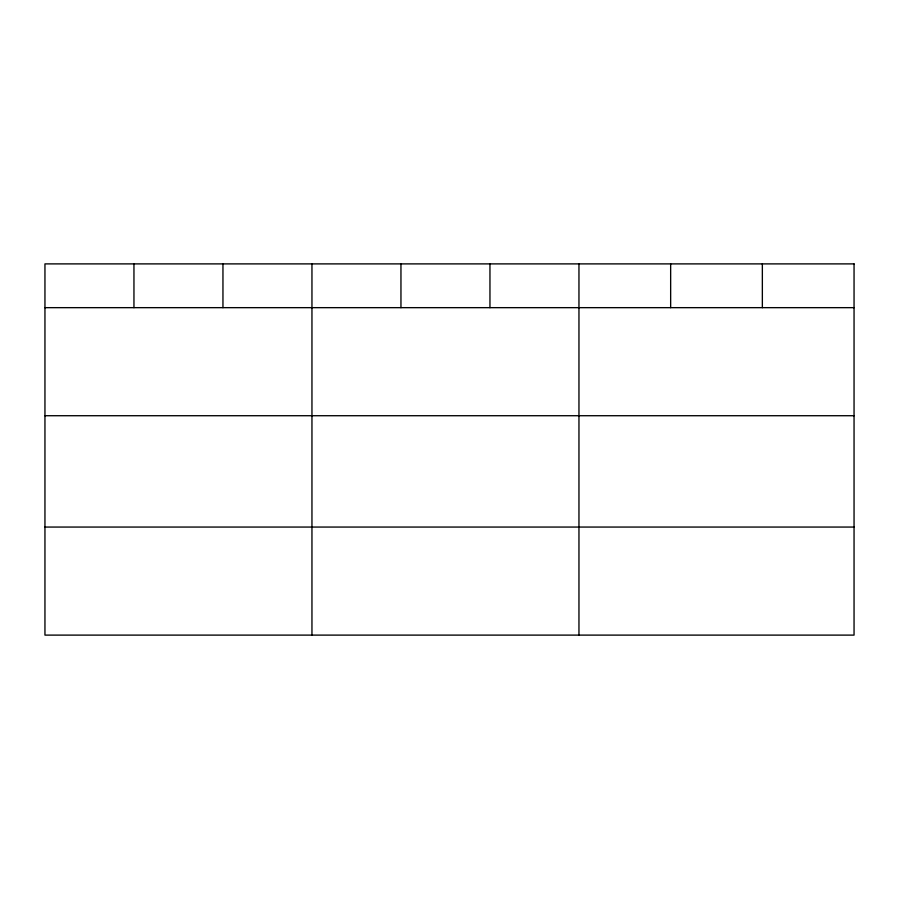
<?xml version="1.0" encoding="UTF-8"?>
<svg xmlns="http://www.w3.org/2000/svg" width="899" height="899" viewBox="0 0 899 899"><rect width="100%" height="100%" fill="white"/><g stroke="black" fill="none" stroke-linecap="round" stroke-linejoin="round"><path stroke-width="1.35" d="M44.95 307.66L854.05 307.66M44.95 415.72L854.05 415.72M44.95 527.061L854.05 527.061M762.352 263.89L762.352 307.66M670.654 263.89L670.654 307.66M578.956 263.89L578.956 635.11M489.955 263.89L489.955 307.66M400.954 263.89L400.954 307.66M311.953 263.89L311.953 635.11M222.952 263.89L222.952 307.66M133.951 263.89L133.951 307.66M854.05 263.89L44.95 263.89L44.95 635.11L854.05 635.11L854.05 263.89"/></g></svg>
